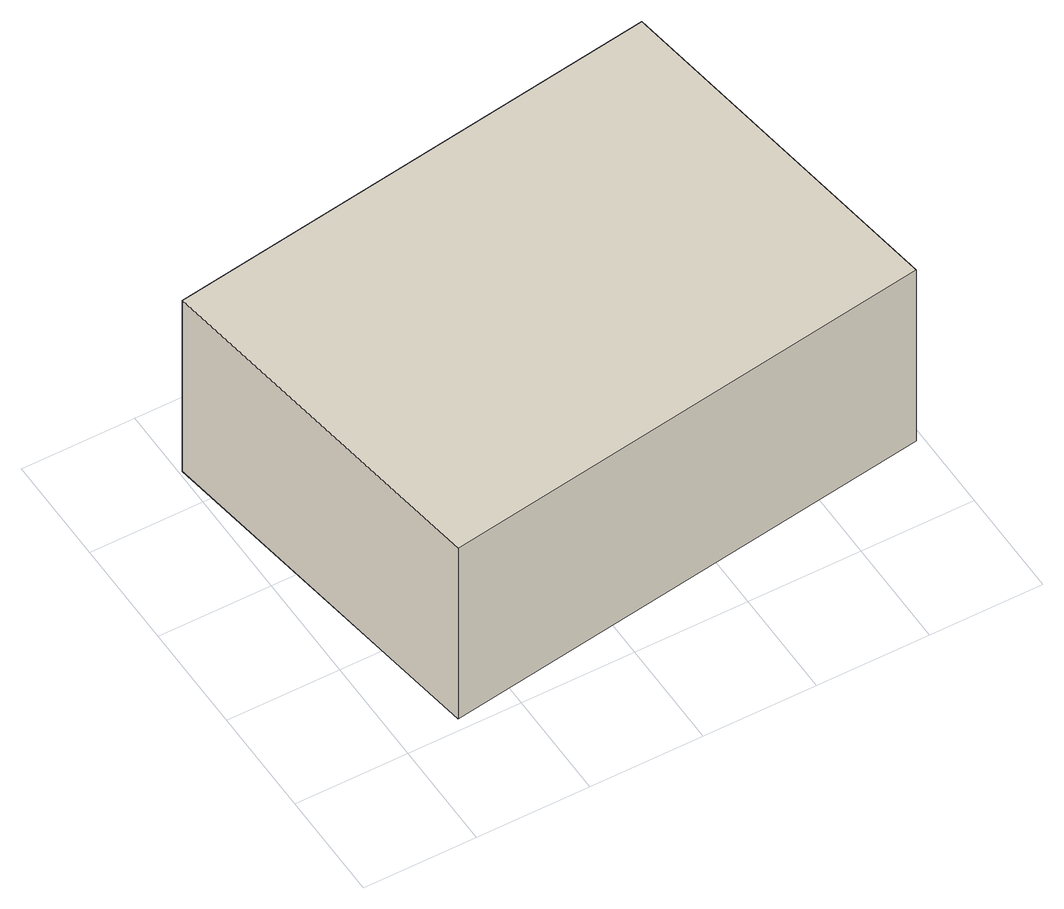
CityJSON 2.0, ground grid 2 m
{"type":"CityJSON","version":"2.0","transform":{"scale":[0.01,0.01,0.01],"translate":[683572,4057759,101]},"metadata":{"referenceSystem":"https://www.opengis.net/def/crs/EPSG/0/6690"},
"CityObjects":{
"building1":{"type":"Building","attributes":{"class":"3003","usage":"411","yearOfConstruction":"0001","measuredHeight":8.6,"storeysAboveGround":9999,"storeysBelowGround":9999},"geometry":[{"type":"Solid","lod":"1","boundaries":[[[[0,1,2,3]],[[2,4,5,3]],[[1,6,4,2]],[[0,7,6,1]],[[3,5,7,0]],[[4,6,7,5]]]]}]}
},
"vertices":[
[101,21,19],[6,670,19],[895,799,19],[988,150,19],[895,799,403],[988,150,403],[6,670,403],[101,21,403]
]}
